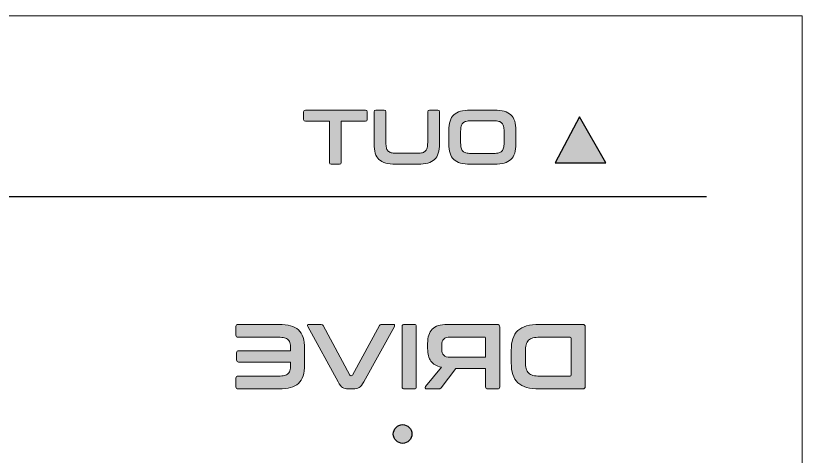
# Model space of a CAD drawing. Header units: millimetres. Extents: x 0 to 62, y -117 to 0.
# Drawn here: x 40.93 to 62, y -11.8 to 0 of the extents above; entities that cross this region are included whole.
import ezdxf

# ---------------------------------------------------------------- set-up
doc = ezdxf.new("R2010")
doc.units = ezdxf.units.MM
doc.header["$MEASUREMENT"] = 0
doc.layers.add('GLOSS-V', color=7, linetype='Continuous')
doc.layers.add('Layer 4', color=7, linetype='Continuous')

# ---------------------------------------------------------------- blocks, each defined once
blk = doc.blocks.new('block 8')
at = {"layer": 'GLOSS-V', "true_color": 0x010101}
h = blk.add_hatch(color=178, dxfattribs=at)
h.dxf.hatch_style = 2
edge = h.paths.add_edge_path()
edge.add_spline(control_points=[(50.3, -2.53), (50.332, -2.53), (50.347, -2.545), (50.347, -2.575), (50.347, -2.575), (50.347, -2.777), (50.347, -2.777), (50.347, -2.809), (50.332, -2.825), (50.3, -2.825), (50.3, -2.825), (49.651, -2.825), (49.651, -2.825), (49.651, -2.825), (49.651, -3.93), (49.651, -3.93), (49.651, -3.96), (49.637, -3.975), (49.606, -3.975), (49.606, -3.975), (49.381, -3.975), (49.381, -3.975), (49.351, -3.975), (49.336, -3.96), (49.336, -3.93), (49.336, -3.93), (49.336, -2.825), (49.336, -2.825), (49.336, -2.825), (48.687, -2.825), (48.687, -2.825), (48.656, -2.825), (48.64, -2.809), (48.64, -2.777), (48.64, -2.777), (48.64, -2.575), (48.64, -2.575), (48.64, -2.545), (48.656, -2.53), (48.687, -2.53), (48.687, -2.53), (50.3, -2.53), (50.3, -2.53)], knot_values=[0, 0, 0, 0, 1, 1, 1, 2, 2, 2, 3, 3, 3, 4, 4, 4, 5, 5, 5, 6, 6, 6, 7, 7, 7, 8, 8, 8, 9, 9, 9, 10, 10, 10, 11, 11, 11, 12, 12, 12, 13, 13, 13, 14, 14, 14, 14], degree=3, periodic=1)
h = blk.add_hatch(color=178, dxfattribs=at)
h.dxf.hatch_style = 2
edge = h.paths.add_edge_path()
edge.add_spline(control_points=[(52.232, -2.53), (52.264, -2.53), (52.28, -2.545), (52.28, -2.575), (52.28, -2.575), (52.28, -3.43), (52.28, -3.43), (52.28, -3.529), (52.27, -3.613), (52.248, -3.683), (52.227, -3.752), (52.193, -3.809), (52.147, -3.852), (52.101, -3.896), (52.041, -3.927), (51.969, -3.946), (51.896, -3.965), (51.807, -3.975), (51.702, -3.975), (51.702, -3.975), (51.107, -3.975), (51.107, -3.975), (51.003, -3.975), (50.914, -3.965), (50.84, -3.946), (50.766, -3.927), (50.706, -3.896), (50.66, -3.852), (50.614, -3.809), (50.581, -3.752), (50.56, -3.683), (50.54, -3.613), (50.529, -3.529), (50.529, -3.43), (50.529, -3.43), (50.529, -2.575), (50.529, -2.575), (50.529, -2.545), (50.544, -2.53), (50.575, -2.53), (50.575, -2.53), (50.8, -2.53), (50.8, -2.53), (50.83, -2.53), (50.845, -2.545), (50.845, -2.575), (50.845, -2.575), (50.845, -3.399), (50.845, -3.399), (50.845, -3.454), (50.849, -3.5), (50.857, -3.536), (50.865, -3.573), (50.88, -3.602), (50.901, -3.623), (50.921, -3.644), (50.95, -3.66), (50.985, -3.669), (51.019, -3.677), (51.064, -3.682), (51.118, -3.682), (51.118, -3.682), (51.69, -3.682), (51.69, -3.682), (51.743, -3.682), (51.788, -3.677), (51.823, -3.669), (51.858, -3.66), (51.886, -3.644), (51.907, -3.623), (51.927, -3.602), (51.942, -3.573), (51.951, -3.536), (51.96, -3.5), (51.964, -3.454), (51.964, -3.399), (51.964, -3.399), (51.964, -2.575), (51.964, -2.575), (51.964, -2.545), (51.98, -2.53), (52.01, -2.53), (52.01, -2.53), (52.232, -2.53), (52.232, -2.53)], knot_values=[0, 0, 0, 0, 1, 1, 1, 2, 2, 2, 3, 3, 3, 4, 4, 4, 5, 5, 5, 6, 6, 6, 7, 7, 7, 8, 8, 8, 9, 9, 9, 10, 10, 10, 11, 11, 11, 12, 12, 12, 13, 13, 13, 14, 14, 14, 15, 15, 15, 16, 16, 16, 17, 17, 17, 18, 18, 18, 19, 19, 19, 20, 20, 20, 21, 21, 21, 22, 22, 22, 23, 23, 23, 24, 24, 24, 25, 25, 25, 26, 26, 26, 27, 27, 27, 28, 28, 28, 28], degree=3, periodic=1)
h = blk.add_hatch(color=178, dxfattribs=at)
h.dxf.hatch_style = 2
edge = h.paths.add_edge_path()
edge.add_spline(control_points=[(53.748, -2.53), (53.853, -2.53), (53.942, -2.54), (54.015, -2.56), (54.088, -2.58), (54.147, -2.611), (54.193, -2.655), (54.24, -2.698), (54.273, -2.754), (54.295, -2.823), (54.316, -2.892), (54.326, -2.976), (54.326, -3.075), (54.326, -3.075), (54.326, -3.43), (54.326, -3.43), (54.326, -3.529), (54.316, -3.613), (54.295, -3.683), (54.273, -3.752), (54.24, -3.809), (54.193, -3.852), (54.147, -3.896), (54.088, -3.927), (54.015, -3.946), (53.942, -3.965), (53.853, -3.975), (53.748, -3.975), (53.748, -3.975), (53.11, -3.975), (53.11, -3.975), (53.006, -3.975), (52.917, -3.965), (52.843, -3.946), (52.769, -3.927), (52.709, -3.896), (52.663, -3.852), (52.617, -3.809), (52.584, -3.752), (52.563, -3.683), (52.543, -3.613), (52.532, -3.529), (52.532, -3.43), (52.532, -3.43), (52.532, -3.075), (52.532, -3.075), (52.532, -2.976), (52.543, -2.892), (52.563, -2.823), (52.584, -2.754), (52.617, -2.698), (52.663, -2.655), (52.709, -2.611), (52.769, -2.58), (52.843, -2.56), (52.917, -2.54), (53.006, -2.53), (53.11, -2.53), (53.11, -2.53), (53.748, -2.53), (53.748, -2.53)], knot_values=[0, 0, 0, 0, 1, 1, 1, 2, 2, 2, 3, 3, 3, 4, 4, 4, 5, 5, 5, 6, 6, 6, 7, 7, 7, 8, 8, 8, 9, 9, 9, 10, 10, 10, 11, 11, 11, 12, 12, 12, 13, 13, 13, 14, 14, 14, 15, 15, 15, 16, 16, 16, 17, 17, 17, 18, 18, 18, 19, 19, 19, 20, 20, 20, 20], degree=3, periodic=1)
edge = h.paths.add_edge_path()
edge.add_spline(control_points=[(54.011, -3.097), (54.011, -3.044), (54.006, -2.999), (53.997, -2.962), (53.988, -2.926), (53.974, -2.897), (53.953, -2.876), (53.932, -2.854), (53.904, -2.839), (53.869, -2.83), (53.834, -2.821), (53.79, -2.817), (53.736, -2.817), (53.736, -2.817), (53.123, -2.817), (53.123, -2.817), (53.069, -2.817), (53.025, -2.821), (52.99, -2.83), (52.955, -2.839), (52.926, -2.854), (52.906, -2.876), (52.885, -2.897), (52.871, -2.926), (52.862, -2.962), (52.853, -2.999), (52.848, -3.044), (52.848, -3.097), (52.848, -3.097), (52.848, -3.407), (52.848, -3.407), (52.848, -3.461), (52.853, -3.506), (52.862, -3.543), (52.871, -3.579), (52.885, -3.608), (52.906, -3.629), (52.926, -3.651), (52.955, -3.666), (52.99, -3.675), (53.025, -3.684), (53.069, -3.688), (53.123, -3.688), (53.123, -3.688), (53.736, -3.688), (53.736, -3.688), (53.79, -3.688), (53.834, -3.684), (53.869, -3.675), (53.904, -3.666), (53.932, -3.651), (53.953, -3.629), (53.974, -3.608), (53.988, -3.579), (53.997, -3.543), (54.006, -3.506), (54.011, -3.461), (54.011, -3.407), (54.011, -3.407), (54.011, -3.097), (54.011, -3.097)], knot_values=[0, 0, 0, 0, 1, 1, 1, 2, 2, 2, 3, 3, 3, 4, 4, 4, 5, 5, 5, 6, 6, 6, 7, 7, 7, 8, 8, 8, 9, 9, 9, 10, 10, 10, 11, 11, 11, 12, 12, 12, 13, 13, 13, 14, 14, 14, 15, 15, 15, 16, 16, 16, 17, 17, 17, 18, 18, 18, 19, 19, 19, 20, 20, 20, 20], degree=3, periodic=1)
at = {"layer": 'GLOSS-V', "lineweight": 0}
for points, knots in [([(50.3, -2.53), (50.332, -2.53), (50.347, -2.545), (50.347, -2.575), (50.347, -2.575), (50.347, -2.777), (50.347, -2.777), (50.347, -2.809), (50.332, -2.825), (50.3, -2.825), (50.3, -2.825), (49.651, -2.825), (49.651, -2.825), (49.651, -2.825), (49.651, -3.93), (49.651, -3.93), (49.651, -3.96), (49.637, -3.975), (49.606, -3.975), (49.606, -3.975), (49.381, -3.975), (49.381, -3.975), (49.351, -3.975), (49.336, -3.96), (49.336, -3.93), (49.336, -3.93), (49.336, -2.825), (49.336, -2.825), (49.336, -2.825), (48.687, -2.825), (48.687, -2.825), (48.656, -2.825), (48.64, -2.809), (48.64, -2.777), (48.64, -2.777), (48.64, -2.575), (48.64, -2.575), (48.64, -2.545), (48.656, -2.53), (48.687, -2.53), (48.687, -2.53), (50.3, -2.53), (50.3, -2.53)], [0, 0, 0, 0, 1, 1, 1, 2, 2, 2, 3, 3, 3, 4, 4, 4, 5, 5, 5, 6, 6, 6, 7, 7, 7, 8, 8, 8, 9, 9, 9, 10, 10, 10, 11, 11, 11, 12, 12, 12, 13, 13, 13, 14, 14, 14, 14]), ([(52.232, -2.53), (52.264, -2.53), (52.28, -2.545), (52.28, -2.575), (52.28, -2.575), (52.28, -3.43), (52.28, -3.43), (52.28, -3.529), (52.27, -3.613), (52.248, -3.683), (52.227, -3.752), (52.193, -3.809), (52.147, -3.852), (52.101, -3.896), (52.041, -3.927), (51.969, -3.946), (51.896, -3.965), (51.807, -3.975), (51.702, -3.975), (51.702, -3.975), (51.107, -3.975), (51.107, -3.975), (51.003, -3.975), (50.914, -3.965), (50.84, -3.946), (50.766, -3.927), (50.706, -3.896), (50.66, -3.852), (50.614, -3.809), (50.581, -3.752), (50.56, -3.683), (50.54, -3.613), (50.529, -3.529), (50.529, -3.43), (50.529, -3.43), (50.529, -2.575), (50.529, -2.575), (50.529, -2.545), (50.544, -2.53), (50.575, -2.53), (50.575, -2.53), (50.8, -2.53), (50.8, -2.53), (50.83, -2.53), (50.845, -2.545), (50.845, -2.575), (50.845, -2.575), (50.845, -3.399), (50.845, -3.399), (50.845, -3.454), (50.849, -3.5), (50.857, -3.536), (50.865, -3.573), (50.88, -3.602), (50.901, -3.623), (50.921, -3.644), (50.95, -3.66), (50.985, -3.669), (51.019, -3.677), (51.064, -3.682), (51.118, -3.682), (51.118, -3.682), (51.69, -3.682), (51.69, -3.682), (51.743, -3.682), (51.788, -3.677), (51.823, -3.669), (51.858, -3.66), (51.886, -3.644), (51.907, -3.623), (51.927, -3.602), (51.942, -3.573), (51.951, -3.536), (51.96, -3.5), (51.964, -3.454), (51.964, -3.399), (51.964, -3.399), (51.964, -2.575), (51.964, -2.575), (51.964, -2.545), (51.98, -2.53), (52.01, -2.53), (52.01, -2.53), (52.232, -2.53), (52.232, -2.53)], [0, 0, 0, 0, 1, 1, 1, 2, 2, 2, 3, 3, 3, 4, 4, 4, 5, 5, 5, 6, 6, 6, 7, 7, 7, 8, 8, 8, 9, 9, 9, 10, 10, 10, 11, 11, 11, 12, 12, 12, 13, 13, 13, 14, 14, 14, 15, 15, 15, 16, 16, 16, 17, 17, 17, 18, 18, 18, 19, 19, 19, 20, 20, 20, 21, 21, 21, 22, 22, 22, 23, 23, 23, 24, 24, 24, 25, 25, 25, 26, 26, 26, 27, 27, 27, 28, 28, 28, 28]), ([(53.748, -2.53), (53.853, -2.53), (53.942, -2.54), (54.015, -2.56), (54.088, -2.58), (54.147, -2.611), (54.193, -2.655), (54.24, -2.698), (54.273, -2.754), (54.295, -2.823), (54.316, -2.892), (54.326, -2.976), (54.326, -3.075), (54.326, -3.075), (54.326, -3.43), (54.326, -3.43), (54.326, -3.529), (54.316, -3.613), (54.295, -3.683), (54.273, -3.752), (54.24, -3.809), (54.193, -3.852), (54.147, -3.896), (54.088, -3.927), (54.015, -3.946), (53.942, -3.965), (53.853, -3.975), (53.748, -3.975), (53.748, -3.975), (53.11, -3.975), (53.11, -3.975), (53.006, -3.975), (52.917, -3.965), (52.843, -3.946), (52.769, -3.927), (52.709, -3.896), (52.663, -3.852), (52.617, -3.809), (52.584, -3.752), (52.563, -3.683), (52.543, -3.613), (52.532, -3.529), (52.532, -3.43), (52.532, -3.43), (52.532, -3.075), (52.532, -3.075), (52.532, -2.976), (52.543, -2.892), (52.563, -2.823), (52.584, -2.754), (52.617, -2.698), (52.663, -2.655), (52.709, -2.611), (52.769, -2.58), (52.843, -2.56), (52.917, -2.54), (53.006, -2.53), (53.11, -2.53), (53.11, -2.53), (53.748, -2.53), (53.748, -2.53)], [0, 0, 0, 0, 1, 1, 1, 2, 2, 2, 3, 3, 3, 4, 4, 4, 5, 5, 5, 6, 6, 6, 7, 7, 7, 8, 8, 8, 9, 9, 9, 10, 10, 10, 11, 11, 11, 12, 12, 12, 13, 13, 13, 14, 14, 14, 15, 15, 15, 16, 16, 16, 17, 17, 17, 18, 18, 18, 19, 19, 19, 20, 20, 20, 20]), ([(54.011, -3.097), (54.011, -3.044), (54.006, -2.999), (53.997, -2.962), (53.988, -2.926), (53.974, -2.897), (53.953, -2.876), (53.932, -2.854), (53.904, -2.839), (53.869, -2.83), (53.834, -2.821), (53.79, -2.817), (53.736, -2.817), (53.736, -2.817), (53.123, -2.817), (53.123, -2.817), (53.069, -2.817), (53.025, -2.821), (52.99, -2.83), (52.955, -2.839), (52.926, -2.854), (52.906, -2.876), (52.885, -2.897), (52.871, -2.926), (52.862, -2.962), (52.853, -2.999), (52.848, -3.044), (52.848, -3.097), (52.848, -3.097), (52.848, -3.407), (52.848, -3.407), (52.848, -3.461), (52.853, -3.506), (52.862, -3.543), (52.871, -3.579), (52.885, -3.608), (52.906, -3.629), (52.926, -3.651), (52.955, -3.666), (52.99, -3.675), (53.025, -3.684), (53.069, -3.688), (53.123, -3.688), (53.123, -3.688), (53.736, -3.688), (53.736, -3.688), (53.79, -3.688), (53.834, -3.684), (53.869, -3.675), (53.904, -3.666), (53.932, -3.651), (53.953, -3.629), (53.974, -3.608), (53.988, -3.579), (53.997, -3.543), (54.006, -3.506), (54.011, -3.461), (54.011, -3.407), (54.011, -3.407), (54.011, -3.097), (54.011, -3.097)], [0, 0, 0, 0, 1, 1, 1, 2, 2, 2, 3, 3, 3, 4, 4, 4, 5, 5, 5, 6, 6, 6, 7, 7, 7, 8, 8, 8, 9, 9, 9, 10, 10, 10, 11, 11, 11, 12, 12, 12, 13, 13, 13, 14, 14, 14, 15, 15, 15, 16, 16, 16, 17, 17, 17, 18, 18, 18, 19, 19, 19, 20, 20, 20, 20])]:
    blk.add_open_spline(points, degree=3, knots=knots, dxfattribs=at)
blk = doc.blocks.new('block 7')
at = {"layer": 'GLOSS-V'}
blk.add_blockref('block 8', (0, 0), dxfattribs=at)
blk = doc.blocks.new('block 12')
at = {"layer": 'GLOSS-V', "true_color": 0x010101}
h = blk.add_hatch(color=178, dxfattribs=at)
h.dxf.hatch_style = 2
edge = h.paths.add_edge_path()
edge.add_spline(control_points=[(47.972, -8.27), (48.098, -8.27), (48.204, -8.282), (48.291, -8.306), (48.378, -8.33), (48.449, -8.368), (48.505, -8.42), (48.56, -8.471), (48.6, -8.539), (48.625, -8.621), (48.651, -8.703), (48.664, -8.804), (48.664, -8.922), (48.664, -8.922), (48.664, -9.347), (48.664, -9.347), (48.664, -9.465), (48.651, -9.566), (48.625, -9.649), (48.6, -9.733), (48.56, -9.8), (48.505, -9.852), (48.449, -9.904), (48.378, -9.941), (48.291, -9.964), (48.204, -9.987), (48.098, -9.999), (47.972, -9.999), (47.972, -9.999), (46.886, -9.999), (46.886, -9.999), (46.848, -9.999), (46.829, -9.981), (46.829, -9.945), (46.829, -9.945), (46.829, -9.71), (46.829, -9.71), (46.829, -9.674), (46.848, -9.656), (46.886, -9.656), (46.886, -9.656), (47.965, -9.656), (47.965, -9.656), (48.029, -9.656), (48.082, -9.65), (48.124, -9.64), (48.166, -9.629), (48.2, -9.611), (48.225, -9.585), (48.251, -9.56), (48.269, -9.525), (48.279, -9.482), (48.289, -9.438), (48.293, -9.384), (48.293, -9.32), (48.293, -9.32), (48.293, -9.278), (48.293, -9.278), (48.293, -9.278), (46.898, -9.278), (46.898, -9.278), (46.862, -9.278), (46.844, -9.26), (46.844, -9.223), (46.844, -9.223), (46.844, -9.028), (46.844, -9.028), (46.844, -8.992), (46.862, -8.974), (46.898, -8.974), (46.898, -8.974), (48.293, -8.974), (48.293, -8.974), (48.293, -8.974), (48.293, -8.949), (48.293, -8.949), (48.293, -8.885), (48.289, -8.831), (48.279, -8.788), (48.269, -8.744), (48.251, -8.709), (48.225, -8.684), (48.2, -8.658), (48.166, -8.64), (48.124, -8.63), (48.082, -8.619), (48.029, -8.614), (47.965, -8.614), (47.965, -8.614), (46.886, -8.614), (46.886, -8.614), (46.848, -8.614), (46.829, -8.595), (46.829, -8.559), (46.829, -8.559), (46.829, -8.325), (46.829, -8.325), (46.829, -8.288), (46.848, -8.27), (46.886, -8.27), (46.886, -8.27), (47.972, -8.27), (47.972, -8.27)], knot_values=[0, 0, 0, 0, 1, 1, 1, 2, 2, 2, 3, 3, 3, 4, 4, 4, 5, 5, 5, 6, 6, 6, 7, 7, 7, 8, 8, 8, 9, 9, 9, 10, 10, 10, 11, 11, 11, 12, 12, 12, 13, 13, 13, 14, 14, 14, 15, 15, 15, 16, 16, 16, 17, 17, 17, 18, 18, 18, 19, 19, 19, 20, 20, 20, 21, 21, 21, 22, 22, 22, 23, 23, 23, 24, 24, 24, 25, 25, 25, 26, 26, 26, 27, 27, 27, 28, 28, 28, 29, 29, 29, 30, 30, 30, 31, 31, 31, 32, 32, 32, 33, 33, 33, 34, 34, 34, 34], degree=3, periodic=1)
h = blk.add_hatch(color=178, dxfattribs=at)
h.dxf.hatch_style = 2
edge = h.paths.add_edge_path()
edge.add_spline(control_points=[(51.039, -8.27), (51.061, -8.27), (51.074, -8.276), (51.078, -8.286), (51.082, -8.297), (51.08, -8.311), (51.071, -8.327), (51.071, -8.327), (50.252, -9.811), (50.252, -9.811), (50.211, -9.887), (50.169, -9.937), (50.127, -9.962), (50.085, -9.986), (50.032, -9.999), (49.968, -9.999), (49.968, -9.999), (49.824, -9.999), (49.824, -9.999), (49.772, -9.999), (49.726, -9.986), (49.686, -9.962), (49.647, -9.937), (49.606, -9.887), (49.565, -9.811), (49.565, -9.811), (48.755, -8.327), (48.755, -8.327), (48.747, -8.311), (48.745, -8.297), (48.749, -8.286), (48.753, -8.276), (48.765, -8.27), (48.785, -8.27), (48.785, -8.27), (49.108, -8.27), (49.108, -8.27), (49.136, -8.27), (49.155, -8.281), (49.165, -8.302), (49.165, -8.302), (49.879, -9.631), (49.879, -9.631), (49.885, -9.642), (49.895, -9.648), (49.906, -9.648), (49.906, -9.648), (49.918, -9.648), (49.918, -9.648), (49.933, -9.648), (49.943, -9.642), (49.948, -9.631), (49.948, -9.631), (50.671, -8.302), (50.671, -8.302), (50.678, -8.291), (50.685, -8.283), (50.693, -8.278), (50.7, -8.273), (50.712, -8.27), (50.728, -8.27), (50.728, -8.27), (51.039, -8.27), (51.039, -8.27)], knot_values=[0, 0, 0, 0, 1, 1, 1, 2, 2, 2, 3, 3, 3, 4, 4, 4, 5, 5, 5, 6, 6, 6, 7, 7, 7, 8, 8, 8, 9, 9, 9, 10, 10, 10, 11, 11, 11, 12, 12, 12, 13, 13, 13, 14, 14, 14, 15, 15, 15, 16, 16, 16, 17, 17, 17, 18, 18, 18, 19, 19, 19, 20, 20, 20, 21, 21, 21, 21], degree=3, periodic=1)
h = blk.add_hatch(color=178, dxfattribs=at)
h.dxf.hatch_style = 2
edge = h.paths.add_edge_path()
edge.add_spline(control_points=[(51.602, -8.27), (51.64, -8.27), (51.659, -8.288), (51.659, -8.325), (51.659, -8.325), (51.659, -9.945), (51.659, -9.945), (51.659, -9.981), (51.64, -9.999), (51.602, -9.999), (51.602, -9.999), (51.336, -9.999), (51.336, -9.999), (51.3, -9.999), (51.281, -9.981), (51.281, -9.945), (51.281, -9.945), (51.281, -8.325), (51.281, -8.325), (51.281, -8.288), (51.3, -8.27), (51.336, -8.27), (51.336, -8.27), (51.602, -8.27), (51.602, -8.27)], knot_values=[0, 0, 0, 0, 1, 1, 1, 2, 2, 2, 3, 3, 3, 4, 4, 4, 5, 5, 5, 6, 6, 6, 7, 7, 7, 8, 8, 8, 8], degree=3, periodic=1)
h = blk.add_hatch(color=178, dxfattribs=at)
h.dxf.hatch_style = 2
edge = h.paths.add_edge_path()
edge.add_spline(control_points=[(53.82, -8.27), (53.869, -8.27), (53.894, -8.295), (53.894, -8.344), (53.894, -8.344), (53.894, -9.945), (53.894, -9.945), (53.894, -9.981), (53.875, -9.999), (53.837, -9.999), (53.837, -9.999), (53.571, -9.999), (53.571, -9.999), (53.534, -9.999), (53.516, -9.981), (53.516, -9.945), (53.516, -9.945), (53.516, -9.453), (53.516, -9.453), (53.516, -9.453), (52.719, -9.453), (52.719, -9.453), (52.719, -9.453), (52.328, -9.967), (52.328, -9.967), (52.32, -9.978), (52.312, -9.986), (52.303, -9.991), (52.296, -9.996), (52.281, -9.999), (52.259, -9.999), (52.259, -9.999), (51.941, -9.999), (51.941, -9.999), (51.918, -9.999), (51.904, -9.991), (51.901, -9.974), (51.898, -9.958), (51.9, -9.945), (51.909, -9.937), (51.909, -9.937), (52.331, -9.414), (52.331, -9.414), (52.201, -9.391), (52.107, -9.338), (52.049, -9.256), (51.992, -9.173), (51.963, -9.061), (51.963, -8.92), (51.963, -8.92), (51.963, -8.779), (51.963, -8.779), (51.963, -8.611), (52.004, -8.484), (52.086, -8.399), (52.169, -8.313), (52.304, -8.27), (52.494, -8.27), (52.494, -8.27), (53.82, -8.27), (53.82, -8.27)], knot_values=[0, 0, 0, 0, 1, 1, 1, 2, 2, 2, 3, 3, 3, 4, 4, 4, 5, 5, 5, 6, 6, 6, 7, 7, 7, 8, 8, 8, 9, 9, 9, 10, 10, 10, 11, 11, 11, 12, 12, 12, 13, 13, 13, 14, 14, 14, 15, 15, 15, 16, 16, 16, 17, 17, 17, 18, 18, 18, 19, 19, 19, 20, 20, 20, 20], degree=3, periodic=1)
edge = h.paths.add_edge_path()
edge.add_spline(control_points=[(53.516, -8.638), (53.516, -8.618), (53.505, -8.609), (53.484, -8.609), (53.484, -8.609), (52.57, -8.609), (52.57, -8.609), (52.486, -8.609), (52.427, -8.627), (52.393, -8.663), (52.358, -8.699), (52.341, -8.754), (52.341, -8.828), (52.341, -8.828), (52.341, -8.932), (52.341, -8.932), (52.341, -9.006), (52.358, -9.061), (52.393, -9.097), (52.427, -9.134), (52.486, -9.152), (52.57, -9.152), (52.57, -9.152), (53.516, -9.152), (53.516, -9.152), (53.516, -9.152), (53.516, -8.638), (53.516, -8.638)], knot_values=[0, 0, 0, 0, 1, 1, 1, 2, 2, 2, 3, 3, 3, 4, 4, 4, 5, 5, 5, 6, 6, 6, 7, 7, 7, 8, 8, 8, 9, 9, 9, 9], degree=3, periodic=1)
h = blk.add_hatch(color=178, dxfattribs=at)
h.dxf.hatch_style = 2
edge = h.paths.add_edge_path()
edge.add_spline(control_points=[(56.114, -8.27), (56.163, -8.27), (56.188, -8.295), (56.188, -8.344), (56.188, -8.344), (56.188, -9.925), (56.188, -9.925), (56.188, -9.974), (56.163, -9.999), (56.114, -9.999), (56.114, -9.999), (54.958, -9.999), (54.958, -9.999), (54.825, -9.999), (54.711, -9.985), (54.615, -9.958), (54.52, -9.931), (54.441, -9.889), (54.38, -9.832), (54.32, -9.775), (54.275, -9.703), (54.246, -9.615), (54.217, -9.527), (54.203, -9.423), (54.203, -9.302), (54.203, -9.302), (54.203, -8.967), (54.203, -8.967), (54.203, -8.846), (54.217, -8.742), (54.246, -8.654), (54.275, -8.566), (54.32, -8.494), (54.38, -8.437), (54.441, -8.38), (54.52, -8.338), (54.615, -8.311), (54.711, -8.284), (54.825, -8.27), (54.958, -8.27), (54.958, -8.27), (56.114, -8.27), (56.114, -8.27)], knot_values=[0, 0, 0, 0, 1, 1, 1, 2, 2, 2, 3, 3, 3, 4, 4, 4, 5, 5, 5, 6, 6, 6, 7, 7, 7, 8, 8, 8, 9, 9, 9, 10, 10, 10, 11, 11, 11, 12, 12, 12, 13, 13, 13, 14, 14, 14, 14], degree=3, periodic=1)
edge = h.paths.add_edge_path()
edge.add_spline(control_points=[(55.81, -8.648), (55.81, -8.625), (55.8, -8.614), (55.778, -8.614), (55.778, -8.614), (54.968, -8.614), (54.968, -8.614), (54.896, -8.614), (54.835, -8.62), (54.785, -8.633), (54.736, -8.647), (54.696, -8.668), (54.666, -8.697), (54.635, -8.727), (54.613, -8.767), (54.6, -8.816), (54.587, -8.865), (54.581, -8.926), (54.581, -8.999), (54.581, -8.999), (54.581, -9.27), (54.581, -9.27), (54.581, -9.343), (54.587, -9.404), (54.6, -9.453), (54.613, -9.502), (54.635, -9.542), (54.666, -9.572), (54.696, -9.601), (54.736, -9.623), (54.785, -9.636), (54.835, -9.649), (54.896, -9.656), (54.968, -9.656), (54.968, -9.656), (55.778, -9.656), (55.778, -9.656), (55.8, -9.656), (55.81, -9.645), (55.81, -9.624), (55.81, -9.624), (55.81, -8.648), (55.81, -8.648)], knot_values=[0, 0, 0, 0, 1, 1, 1, 2, 2, 2, 3, 3, 3, 4, 4, 4, 5, 5, 5, 6, 6, 6, 7, 7, 7, 8, 8, 8, 9, 9, 9, 10, 10, 10, 11, 11, 11, 12, 12, 12, 13, 13, 13, 14, 14, 14, 14], degree=3, periodic=1)
at = {"layer": 'GLOSS-V', "lineweight": 0}
for points, knots in [([(47.972, -8.27), (48.098, -8.27), (48.204, -8.282), (48.291, -8.306), (48.378, -8.33), (48.449, -8.368), (48.505, -8.42), (48.56, -8.471), (48.6, -8.539), (48.625, -8.621), (48.651, -8.703), (48.664, -8.804), (48.664, -8.922), (48.664, -8.922), (48.664, -9.347), (48.664, -9.347), (48.664, -9.465), (48.651, -9.566), (48.625, -9.649), (48.6, -9.733), (48.56, -9.8), (48.505, -9.852), (48.449, -9.904), (48.378, -9.941), (48.291, -9.964), (48.204, -9.987), (48.098, -9.999), (47.972, -9.999), (47.972, -9.999), (46.886, -9.999), (46.886, -9.999), (46.848, -9.999), (46.829, -9.981), (46.829, -9.945), (46.829, -9.945), (46.829, -9.71), (46.829, -9.71), (46.829, -9.674), (46.848, -9.656), (46.886, -9.656), (46.886, -9.656), (47.965, -9.656), (47.965, -9.656), (48.029, -9.656), (48.082, -9.65), (48.124, -9.64), (48.166, -9.629), (48.2, -9.611), (48.225, -9.585), (48.251, -9.56), (48.269, -9.525), (48.279, -9.482), (48.289, -9.438), (48.293, -9.384), (48.293, -9.32), (48.293, -9.32), (48.293, -9.278), (48.293, -9.278), (48.293, -9.278), (46.898, -9.278), (46.898, -9.278), (46.862, -9.278), (46.844, -9.26), (46.844, -9.223), (46.844, -9.223), (46.844, -9.028), (46.844, -9.028), (46.844, -8.992), (46.862, -8.974), (46.898, -8.974), (46.898, -8.974), (48.293, -8.974), (48.293, -8.974), (48.293, -8.974), (48.293, -8.949), (48.293, -8.949), (48.293, -8.885), (48.289, -8.831), (48.279, -8.788), (48.269, -8.744), (48.251, -8.709), (48.225, -8.684), (48.2, -8.658), (48.166, -8.64), (48.124, -8.63), (48.082, -8.619), (48.029, -8.614), (47.965, -8.614), (47.965, -8.614), (46.886, -8.614), (46.886, -8.614), (46.848, -8.614), (46.829, -8.595), (46.829, -8.559), (46.829, -8.559), (46.829, -8.325), (46.829, -8.325), (46.829, -8.288), (46.848, -8.27), (46.886, -8.27), (46.886, -8.27), (47.972, -8.27), (47.972, -8.27)], [0, 0, 0, 0, 1, 1, 1, 2, 2, 2, 3, 3, 3, 4, 4, 4, 5, 5, 5, 6, 6, 6, 7, 7, 7, 8, 8, 8, 9, 9, 9, 10, 10, 10, 11, 11, 11, 12, 12, 12, 13, 13, 13, 14, 14, 14, 15, 15, 15, 16, 16, 16, 17, 17, 17, 18, 18, 18, 19, 19, 19, 20, 20, 20, 21, 21, 21, 22, 22, 22, 23, 23, 23, 24, 24, 24, 25, 25, 25, 26, 26, 26, 27, 27, 27, 28, 28, 28, 29, 29, 29, 30, 30, 30, 31, 31, 31, 32, 32, 32, 33, 33, 33, 34, 34, 34, 34]), ([(51.039, -8.27), (51.061, -8.27), (51.074, -8.276), (51.078, -8.286), (51.082, -8.297), (51.08, -8.311), (51.071, -8.327), (51.071, -8.327), (50.252, -9.811), (50.252, -9.811), (50.211, -9.887), (50.169, -9.937), (50.127, -9.962), (50.085, -9.986), (50.032, -9.999), (49.968, -9.999), (49.968, -9.999), (49.824, -9.999), (49.824, -9.999), (49.772, -9.999), (49.726, -9.986), (49.686, -9.962), (49.647, -9.937), (49.606, -9.887), (49.565, -9.811), (49.565, -9.811), (48.755, -8.327), (48.755, -8.327), (48.747, -8.311), (48.745, -8.297), (48.749, -8.286), (48.753, -8.276), (48.765, -8.27), (48.785, -8.27), (48.785, -8.27), (49.108, -8.27), (49.108, -8.27), (49.136, -8.27), (49.155, -8.281), (49.165, -8.302), (49.165, -8.302), (49.879, -9.631), (49.879, -9.631), (49.885, -9.642), (49.895, -9.648), (49.906, -9.648), (49.906, -9.648), (49.918, -9.648), (49.918, -9.648), (49.933, -9.648), (49.943, -9.642), (49.948, -9.631), (49.948, -9.631), (50.671, -8.302), (50.671, -8.302), (50.678, -8.291), (50.685, -8.283), (50.693, -8.278), (50.7, -8.273), (50.712, -8.27), (50.728, -8.27), (50.728, -8.27), (51.039, -8.27), (51.039, -8.27)], [0, 0, 0, 0, 1, 1, 1, 2, 2, 2, 3, 3, 3, 4, 4, 4, 5, 5, 5, 6, 6, 6, 7, 7, 7, 8, 8, 8, 9, 9, 9, 10, 10, 10, 11, 11, 11, 12, 12, 12, 13, 13, 13, 14, 14, 14, 15, 15, 15, 16, 16, 16, 17, 17, 17, 18, 18, 18, 19, 19, 19, 20, 20, 20, 21, 21, 21, 21]), ([(51.602, -8.27), (51.64, -8.27), (51.659, -8.288), (51.659, -8.325), (51.659, -8.325), (51.659, -9.945), (51.659, -9.945), (51.659, -9.981), (51.64, -9.999), (51.602, -9.999), (51.602, -9.999), (51.336, -9.999), (51.336, -9.999), (51.3, -9.999), (51.281, -9.981), (51.281, -9.945), (51.281, -9.945), (51.281, -8.325), (51.281, -8.325), (51.281, -8.288), (51.3, -8.27), (51.336, -8.27), (51.336, -8.27), (51.602, -8.27), (51.602, -8.27)], [0, 0, 0, 0, 1, 1, 1, 2, 2, 2, 3, 3, 3, 4, 4, 4, 5, 5, 5, 6, 6, 6, 7, 7, 7, 8, 8, 8, 8]), ([(53.82, -8.27), (53.869, -8.27), (53.894, -8.295), (53.894, -8.344), (53.894, -8.344), (53.894, -9.945), (53.894, -9.945), (53.894, -9.981), (53.875, -9.999), (53.837, -9.999), (53.837, -9.999), (53.571, -9.999), (53.571, -9.999), (53.534, -9.999), (53.516, -9.981), (53.516, -9.945), (53.516, -9.945), (53.516, -9.453), (53.516, -9.453), (53.516, -9.453), (52.719, -9.453), (52.719, -9.453), (52.719, -9.453), (52.328, -9.967), (52.328, -9.967), (52.32, -9.978), (52.312, -9.986), (52.303, -9.991), (52.296, -9.996), (52.281, -9.999), (52.259, -9.999), (52.259, -9.999), (51.941, -9.999), (51.941, -9.999), (51.918, -9.999), (51.904, -9.991), (51.901, -9.974), (51.898, -9.958), (51.9, -9.945), (51.909, -9.937), (51.909, -9.937), (52.331, -9.414), (52.331, -9.414), (52.201, -9.391), (52.107, -9.338), (52.049, -9.256), (51.992, -9.173), (51.963, -9.061), (51.963, -8.92), (51.963, -8.92), (51.963, -8.779), (51.963, -8.779), (51.963, -8.611), (52.004, -8.484), (52.086, -8.399), (52.169, -8.313), (52.304, -8.27), (52.494, -8.27), (52.494, -8.27), (53.82, -8.27), (53.82, -8.27)], [0, 0, 0, 0, 1, 1, 1, 2, 2, 2, 3, 3, 3, 4, 4, 4, 5, 5, 5, 6, 6, 6, 7, 7, 7, 8, 8, 8, 9, 9, 9, 10, 10, 10, 11, 11, 11, 12, 12, 12, 13, 13, 13, 14, 14, 14, 15, 15, 15, 16, 16, 16, 17, 17, 17, 18, 18, 18, 19, 19, 19, 20, 20, 20, 20]), ([(56.114, -8.27), (56.163, -8.27), (56.188, -8.295), (56.188, -8.344), (56.188, -8.344), (56.188, -9.925), (56.188, -9.925), (56.188, -9.974), (56.163, -9.999), (56.114, -9.999), (56.114, -9.999), (54.958, -9.999), (54.958, -9.999), (54.825, -9.999), (54.711, -9.985), (54.615, -9.958), (54.52, -9.931), (54.441, -9.889), (54.38, -9.832), (54.32, -9.775), (54.275, -9.703), (54.246, -9.615), (54.217, -9.527), (54.203, -9.423), (54.203, -9.302), (54.203, -9.302), (54.203, -8.967), (54.203, -8.967), (54.203, -8.846), (54.217, -8.742), (54.246, -8.654), (54.275, -8.566), (54.32, -8.494), (54.38, -8.437), (54.441, -8.38), (54.52, -8.338), (54.615, -8.311), (54.711, -8.284), (54.825, -8.27), (54.958, -8.27), (54.958, -8.27), (56.114, -8.27), (56.114, -8.27)], [0, 0, 0, 0, 1, 1, 1, 2, 2, 2, 3, 3, 3, 4, 4, 4, 5, 5, 5, 6, 6, 6, 7, 7, 7, 8, 8, 8, 9, 9, 9, 10, 10, 10, 11, 11, 11, 12, 12, 12, 13, 13, 13, 14, 14, 14, 14]), ([(53.516, -8.638), (53.516, -8.618), (53.505, -8.609), (53.484, -8.609), (53.484, -8.609), (52.57, -8.609), (52.57, -8.609), (52.486, -8.609), (52.427, -8.627), (52.393, -8.663), (52.358, -8.699), (52.341, -8.754), (52.341, -8.828), (52.341, -8.828), (52.341, -8.932), (52.341, -8.932), (52.341, -9.006), (52.358, -9.061), (52.393, -9.097), (52.427, -9.134), (52.486, -9.152), (52.57, -9.152), (52.57, -9.152), (53.516, -9.152), (53.516, -9.152), (53.516, -9.152), (53.516, -8.638), (53.516, -8.638)], [0, 0, 0, 0, 1, 1, 1, 2, 2, 2, 3, 3, 3, 4, 4, 4, 5, 5, 5, 6, 6, 6, 7, 7, 7, 8, 8, 8, 9, 9, 9, 9]), ([(55.81, -8.648), (55.81, -8.625), (55.8, -8.614), (55.778, -8.614), (55.778, -8.614), (54.968, -8.614), (54.968, -8.614), (54.896, -8.614), (54.835, -8.62), (54.785, -8.633), (54.736, -8.647), (54.696, -8.668), (54.666, -8.697), (54.635, -8.727), (54.613, -8.767), (54.6, -8.816), (54.587, -8.865), (54.581, -8.926), (54.581, -8.999), (54.581, -8.999), (54.581, -9.27), (54.581, -9.27), (54.581, -9.343), (54.587, -9.404), (54.6, -9.453), (54.613, -9.502), (54.635, -9.542), (54.666, -9.572), (54.696, -9.601), (54.736, -9.623), (54.785, -9.636), (54.835, -9.649), (54.896, -9.656), (54.968, -9.656), (54.968, -9.656), (55.778, -9.656), (55.778, -9.656), (55.8, -9.656), (55.81, -9.645), (55.81, -9.624), (55.81, -9.624), (55.81, -8.648), (55.81, -8.648)], [0, 0, 0, 0, 1, 1, 1, 2, 2, 2, 3, 3, 3, 4, 4, 4, 5, 5, 5, 6, 6, 6, 7, 7, 7, 8, 8, 8, 9, 9, 9, 10, 10, 10, 11, 11, 11, 12, 12, 12, 13, 13, 13, 14, 14, 14, 14])]:
    blk.add_open_spline(points, degree=3, knots=knots, dxfattribs=at)
blk = doc.blocks.new('block 11')
at = {"layer": 'GLOSS-V'}
blk.add_blockref('block 12', (0, 0), dxfattribs=at)

msp = doc.modelspace()

# ---------------------------------------------------------------- hatches: boundary and pattern name
at = {"layer": 'GLOSS-V', "true_color": 0x010101}
h = msp.add_hatch(color=178, dxfattribs=at)
h.dxf.hatch_style = 2
h.paths.add_polyline_path([(55.378, -3.937), (56.741, -3.937), (56.03, -2.705)])
h = msp.add_hatch(color=178, dxfattribs=at)
h.dxf.hatch_style = 2
edge = h.paths.add_edge_path()
edge.add_spline(control_points=[(51.043, -11.208), (51.044, -11.346), (51.156, -11.458), (51.294, -11.457), (51.432, -11.457), (51.544, -11.345), (51.543, -11.207), (51.543, -11.206), (51.543, -11.206), (51.543, -11.205), (51.543, -11.067), (51.431, -10.956), (51.293, -10.956), (51.155, -10.956), (51.043, -11.069), (51.043, -11.207), (51.043, -11.207), (51.043, -11.208), (51.043, -11.208)], knot_values=[0, 0, 0, 0, 1, 1, 1, 2, 2, 2, 3, 3, 3, 4, 4, 4, 5, 5, 5, 6, 6, 6, 6], degree=3, periodic=1)

# ---------------------------------------------------------------- linework, layer by layer
at = {"layer": 'GLOSS-V', "color": 178, "lineweight": 25, "true_color": 0x010101}
for points in [[(55.378, -3.937), (56.741, -3.937), (56.03, -2.705), (55.378, -3.937)], [(2.329, -4.844), (59.43, -4.844)]]:
    msp.add_lwpolyline(points, dxfattribs=at)
at = {"layer": 'GLOSS-V', "color": 178, "lineweight": 25, "true_color": 0x070808}
msp.add_open_spline([(51.043, -11.208), (51.044, -11.346), (51.156, -11.458), (51.294, -11.457), (51.432, -11.457), (51.544, -11.345), (51.543, -11.207), (51.543, -11.206), (51.543, -11.206), (51.543, -11.205), (51.543, -11.067), (51.431, -10.956), (51.293, -10.956), (51.155, -10.956), (51.043, -11.069), (51.043, -11.207), (51.043, -11.207), (51.043, -11.208), (51.043, -11.208)], degree=3, knots=[0, 0, 0, 0, 1, 1, 1, 2, 2, 2, 3, 3, 3, 4, 4, 4, 5, 5, 5, 6, 6, 6, 6], dxfattribs=at)
at = {"layer": 'Layer 4', "color": 7, "lineweight": 5, "true_color": 0xffffff}
msp.add_lwpolyline([(0, -58.5), (0, 0), (62, 0), (62, -117), (0, -117), (0, -58.5)], dxfattribs=at)

# ---------------------------------------------------------------- block references
at = {"layer": 'GLOSS-V'}
for name in ['block 7', 'block 11']:
    msp.add_blockref(name, (0, 0), dxfattribs=at)

doc.saveas('drawing.dxf')
